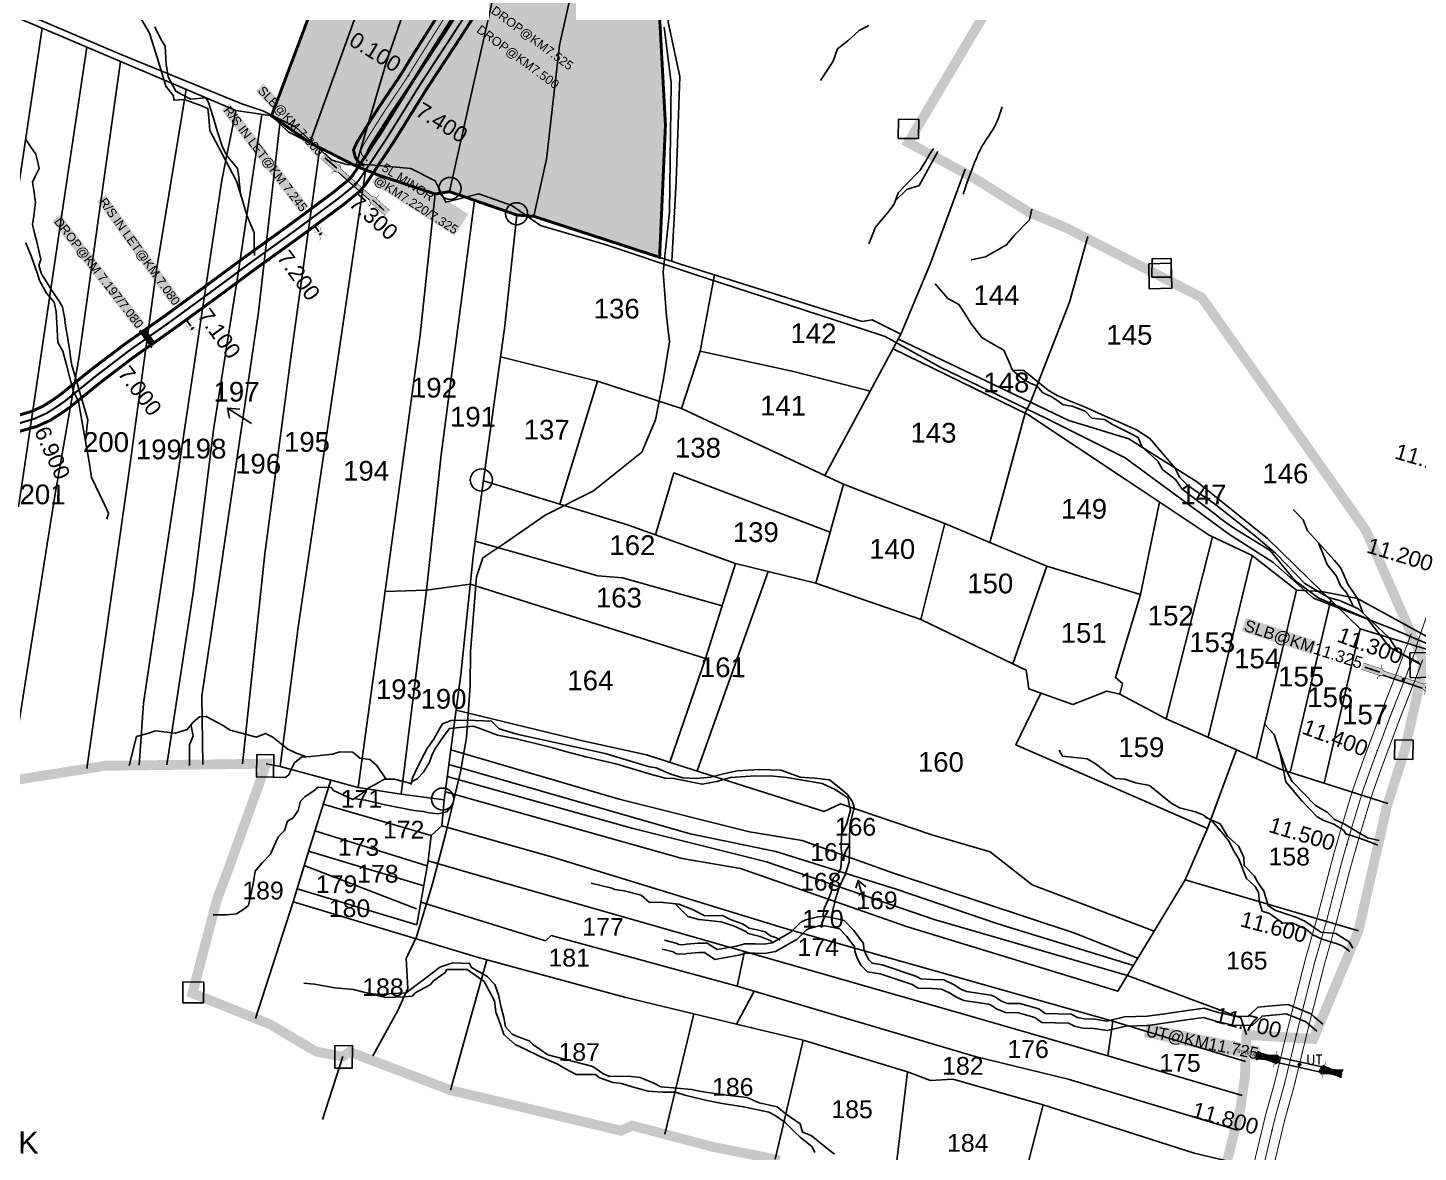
# Model space of a CAD drawing. Header units: inches. Extents: x 177544 to 239871, y 1610424 to 1630335.
# Drawn here: x 188749 to 190157, y 1618835 to 1619974 of the extents above; entities that cross this region are included whole.
import ezdxf
from ezdxf.enums import TextEntityAlignment as Align

# ---------------------------------------------------------------- set-up
doc = ezdxf.new("R2010")
doc.units = ezdxf.units.IN
doc.header["$MEASUREMENT"] = 0
for name, pattern in [('ACAD_ISO02W100', [15, 12, -3]), ('DASHED2', [0.375, 0.25, -0.125]), ('HIDDEN2', [0.1875, 0.125, -0.0625])]:
    doc.linetypes.add(name, pattern=pattern)
for name, color, linetype in [('BOUNDRY STONES', 240, 'Continuous'), ('CANAL1', 7, 'Continuous'), ('CHANAGE', 1, 'Continuous'), ('CS', 134, 'Continuous'), ('CSMark', 72, 'Continuous'), ('DIMENSION', 7, 'Continuous'), ('PLOT', 7, 'Continuous'), ('PLOT NO', 7, 'Continuous'), ('PLOTS NO', 7, 'Continuous'), ('POINT', 2, 'Continuous'), ('ROADS', 1, 'Continuous'), ('STREAM', 4, 'Continuous'), ('STREAMS', 4, 'Continuous'), ('STRUCTURE', 5, 'Continuous'), ('text2', 7, 'Continuous'), ('Unknown_Point_Feature', 7, 'Continuous'), ('VILLAGE BOUNADRY STONES', 1, 'Continuous'), ('VILLAGE BOUNDRY', 5, 'Continuous'), ('wua1', 3, 'Continuous')]:
    doc.layers.add(name, color=color, linetype=linetype)
doc.styles.add('section', font='romant.shx', dxfattribs={"height": 2})
doc.styles.get("Standard").update_dxf_attribs({"font": 'arial.ttf'})
doc.dimstyles.get("Standard").update_dxf_attribs({"dimtxt": 0.18, "dimasz": 0.18, "dimexe": 0.18, "dimexo": 0.0625, "dimgap": 0.09, "dimtad": 0, "dimtih": 1, "dimtoh": 1, "dimdec": 4, "dimzin": 0, "dimdsep": 46, "dimtxsty": 'Standard', "dimcen": 0.09, "dimadec": 0, "dimazin": 0, "dimtfac": 1, "dimtdec": 4, "dimtofl": 0, "dimtmove": 0, "dimatfit": 3, "dimfxl": 1, "dimtolj": 1, "dimtzin": 0, "dimarcsym": 0})

# ---------------------------------------------------------------- blocks, each defined once
blk = doc.blocks.new('DROP')
h = blk.add_hatch()
h.set_pattern_fill('ANSI31', color=1, scale=10, angle=45)
h.set_pattern_definition([(90, (-324.4107, -25.7687), (-1.25, 0), [])])
h.paths.add_polyline_path([(-9.9, -4.3), (-13.8, 4.1), (13.8, 4.1), (10.2, -4.3)])
at = {"layer": 'STRUCTURE', "color": 5, "const_width": 0.49}
blk.add_lwpolyline([(-9.9, -4.3), (-13.8, 4.1), (13.8, 4.1), (10.2, -4.3), (-9.9, -4.3)], dxfattribs=at)
at = {"layer": 'STRUCTURE', "color": 5}
blk.add_circle((0, 0), 1.33, dxfattribs=at)
blk = doc.blocks.new('SLB')
at = {"layer": 'STRUCTURE'}
h = blk.add_hatch(dxfattribs=at)
h.set_pattern_fill('DOTS', color=6, scale=20, angle=320.3722, style=0)
h.set_pattern_definition([(320.372247934, (-159.4327, -72.9564), (1.2786241598, 0.5641323054), [0, -1.25])])
h.paths.add_polyline_path([(769699.5, 1706871.1), (769699.5, 1706861.1), (769729.1, 1706861.1), (769732.1, 1706863.1), (769792.1, 1706863.1), (769795.1, 1706861.1), (769824.7, 1706861.1), (769824.7, 1706871.1), (769795.1, 1706871.1), (769792.1, 1706869.1), (769732.1, 1706869.1), (769729.1, 1706871.1)])
at = {"layer": 'STRUCTURE', "color": 6, "linetype": 'ACAD_ISO02W100', "ltscale": 0.5, "const_width": 0.5}
for points in [[(769699.5, 1706871.1), (769729.1, 1706871.1)], [(769699.5, 1706861.1), (769729.1, 1706861.1)], [(769795.1, 1706871.1), (769824.7, 1706871.1)], [(769795.1, 1706861.1), (769824.7, 1706861.1)]]:
    blk.add_lwpolyline(points, dxfattribs=at)
at = {"layer": 'STRUCTURE', "color": 6, "const_width": 0.628}
for points in [[(769726.1, 1706877.1), (769726.1, 1706873.1), (769732.1, 1706869.1), (769792.1, 1706869.1), (769798.1, 1706873.1), (769798.1, 1706877.1)], [(769726.1, 1706855.1), (769726.1, 1706859.1), (769732.1, 1706863.1), (769792.1, 1706863.1), (769798.1, 1706859.1), (769798.1, 1706855.1)]]:
    blk.add_lwpolyline(points, dxfattribs=at)
at = {"layer": 'STRUCTURE', "color": 6}
blk.add_lwpolyline([(769732.1, 1706863.1), (769792.1, 1706863.1)], dxfattribs=at)
blk.add_lwpolyline([(769732.1, 1706863.1), (769792.1, 1706863.1)], dxfattribs=at)
at = {"layer": 'STRUCTURE', "color": 0}
blk.add_circle((769762.1, 1706866.1), 1.24, dxfattribs=at)
for points in [[(769703.8, 1706866), (769726.7, 1706866)], [(769818.6, 1706865.8), (769795.7, 1706865.8)]]:
    blk.add_leader(points, dimstyle='Standard', override={"dimasz": 10, "dimgap": 0.09, "dimtad": 0}, dxfattribs=at)
blk = doc.blocks.new('OT')
at = {"layer": 'STRUCTURE', "color": 190}
for points, const_width in [([(769751.4, 1706595.8), (769729.4, 1706595.8)], 0.5), ([(769775.2, 1706601.8), (769775.2, 1706597.8), (769769.2, 1706593.8), (769761.8, 1706593.8), (769754.4, 1706593.8), (769748.4, 1706597.8), (769748.4, 1706601.8)], 0.5), ([(769761.8, 1706593.8), (769761.8, 1706581)], 2.5), ([(769751.4, 1706579), (769729.4, 1706579)], 0.5), ([(769748.4, 1706573), (769748.4, 1706577), (769754.4, 1706581), (769761.8, 1706581), (769761.8, 1706581), (769761.8, 1706581), (769769.2, 1706581), (769775.2, 1706577), (769775.2, 1706573)], 0.5)]:
    blk.add_lwpolyline(points, dxfattribs=dict(at, const_width=const_width))
at = {"layer": 'STRUCTURE', "color": 0}
blk.add_circle((769761.8, 1706587.4), 1.87, dxfattribs=at)
blk.add_leader([(769732.6, 1706587.4), (769753.8, 1706587.4)], dimstyle='Standard', override={"dimasz": 10, "dimgap": 0.09, "dimtad": 0}, dxfattribs=at)
blk = doc.blocks.new('UT')
at = {"layer": 'STRUCTURE'}
h = blk.add_hatch(dxfattribs=at)
h.set_pattern_fill('DASH', color=150, scale=8, angle=-39.6278, style=0)
h.set_pattern_definition([(320.372247933, (-4370.464, -6260.8811), (1.40800153113, 0.132407282), [1, -1])])
h.paths.add_polyline_path([(765163, 1700681.9), (765165.6, 1700680.6), (765167.2, 1700680.3), (765169.1, 1700680), (765172.4, 1700679.6), (765176.4, 1700679.3), (765179.5, 1700679.5), (765183.1, 1700679.9), (765187.7, 1700680.9), (765188.9, 1700681.2), (765193.1, 1700682.2), (765196.1, 1700680.2), (765196.1, 1700672.2), (765193.1, 1700670.2), (765190.5, 1700670.8), (765188.1, 1700671.3), (765185.5, 1700671.8), (765183.6, 1700672.1), (765181, 1700672.5), (765180.3, 1700672.5), (765178.5, 1700672.6), (765176.7, 1700672.6), (765174.6, 1700672.5), (765172.5, 1700672.3), (765170.4, 1700672), (765168.5, 1700671.7), (765166.1, 1700671.2), (765165, 1700670.8), (765163, 1700669.7)])
h.paths.add_polyline_path([(765259.1, 1700682.2), (765256.1, 1700680.2), (765256.1, 1700672.2), (765259.1, 1700670.2), (765261.9, 1700671), (765264.4, 1700671.6), (765266.4, 1700672), (765269.1, 1700672.5), (765272.7, 1700673), (765276.1, 1700673.1), (765278.6, 1700672.9), (765281.2, 1700672.7), (765283.9, 1700672.3), (765286.4, 1700671.9), (765288, 1700671.3), (765289.2, 1700670.6), (765289.1, 1700682.7), (765287.6, 1700681.8), (765285.7, 1700681.2), (765283, 1700680.7), (765281.2, 1700680.4), (765276.7, 1700679.9), (765272.7, 1700679.9), (765268.7, 1700680.3), (765264.8, 1700681), (765261.2, 1700681.7)])
at = {"layer": 'STRUCTURE', "color": 150, "const_width": 0.628}
for points in [[(765190.1, 1700688.2), (765190.1, 1700684.2), (765196.1, 1700680.2), (765256.1, 1700680.2), (765262.1, 1700684.2), (765262.1, 1700688.2)], [(765190.1, 1700664.2), (765190.1, 1700668.2), (765196.1, 1700672.2), (765256.1, 1700672.2), (765262.1, 1700668.2), (765262.1, 1700664.2)]]:
    blk.add_lwpolyline(points, dxfattribs=at)
at = {"layer": 'STRUCTURE', "color": 150}
for points in [[(765196.1, 1700680.2), (765256.1, 1700680.2)], [(765196.1, 1700672.2), (765256.1, 1700672.2)], [(765196.1, 1700672.2), (765256.1, 1700672.2)]]:
    blk.add_lwpolyline(points, dxfattribs=at)
at = {"layer": 'STRUCTURE', "color": 0}
blk.add_circle((765226.1, 1700676.2), 1.89, dxfattribs=at)
at = {"layer": 'STRUCTURE', "color": 150}
for points in [[(765163, 1700681.9), (765164.4, 1700681.1), (765167.9, 1700680.2), (765171.2, 1700679.8), (765176.1, 1700679.4), (765184.7, 1700680.3), (765193.1, 1700682.2)], [(765163, 1700669.7), (765164.3, 1700670.6), (765167.8, 1700671.6), (765171.2, 1700672.1), (765176, 1700672.6), (765184.7, 1700672), (765193.1, 1700670.2)], [(765289.1, 1700682.7), (765287.8, 1700681.9), (765284.3, 1700680.9), (765280.9, 1700680.4), (765276.1, 1700679.8), (765267.4, 1700680.5), (765259.1, 1700682.2)], [(765289.2, 1700670.6), (765287.8, 1700671.4), (765284.2, 1700672.3), (765280.9, 1700672.7), (765276.1, 1700673.1), (765267.4, 1700672.2), (765259.1, 1700670.2)]]:
    blk.add_spline(points, degree=3, dxfattribs=at)
at = {"layer": 'STRUCTURE', "color": 0}
blk.add_text('STREAM', height=5, dxfattribs=at).set_placement((765148.2, 1700675.8), align=Align.MIDDLE_CENTER)
for points in [[(765190.9, 1700676), (765164.2, 1700675.8)], [(765289.3, 1700676.7), (765265.4, 1700676.4)]]:
    blk.add_leader(points, dimstyle='Standard', override={"dimasz": 10, "dimgap": 0.09, "dimtad": 0}, dxfattribs=at)

msp = doc.modelspace()

# ---------------------------------------------------------------- hatches: boundary and pattern name
at = {"layer": 'PLOTS NO', "true_color": 0x7aafdf}
h = msp.add_hatch(dxfattribs=at)
h.set_pattern_fill('ANSI31', color=143)
h.set_pattern_definition([(45, (0, 0), (-0.088388347648, 0.088388347648), [])])
h.paths.add_polyline_path([(189731.9, 1620021.3), (189410.8, 1620095.8), (189396.6, 1620093), (189388.8, 1619983.5), (189394.6, 1619875.6), (189388.7, 1619741.8), (189261.2, 1619783.3), (189244.2, 1619784.6), (189201.1, 1619799.5), (189175.8, 1619808.3), (189161.2, 1619805.9), (189103.2, 1619825.3), (189081, 1619834.3), (189034.3, 1619857.9), (188995.5, 1619885.1), (189032.7, 1619984), (189058, 1620051.1), (189090.7, 1620137.7), (188756, 1620247.6), (188720.7, 1620166.6), (188694.1, 1620101.6), (188622.9, 1620119.8), (188612, 1620108.6), (188580, 1620051.4), (188524.6, 1620101.6), (188544.5, 1620161), (188555, 1620190.6), (188576, 1620226.8), (188597.7, 1620273.1), (188651.9, 1620397), (188731.6, 1620562.4), (188740.4, 1620565.2), (188794, 1620582.3), (188893.8, 1620625.5), (188933.5, 1620642.6), (188968, 1620650.5), (189027.1, 1620656), (189048.2, 1620686), (189059.5, 1620723.4), (189066.2, 1620745.3), (189083.1, 1620787.4), (189109.2, 1620784.4), (189135, 1620777.4), (189156.9, 1620858.6), (189168.5, 1620901.5), (189200.3, 1620901.7), (189206.1, 1620932.1), (189226, 1620991.3), (189233.1, 1621020.2), (189247.2, 1621055.3), (189271.6, 1621115.8), (189284.5, 1621153.6), (189297.4, 1621191.4), (189301.1, 1621230), (189324.6, 1621381.9), (189333.1, 1621467), (189357.8, 1621534.7), (189425.6, 1621612.9), (189391.5, 1621645.2), (189434.3, 1621790.9), (189442.1, 1621788.6), (189460.9, 1621852.7), (189419.9, 1621866.2), (189419.7, 1621895.8), (189426.5, 1621922.9), (189430.2, 1621950.8), (189431.5, 1621961.4), (189433.7, 1621978.3), (189434.6, 1622015.9), (189444.5, 1622011.8), (189512.4, 1621977.8), (189560.2, 1621947), (189593.3, 1621930.5), (189621.5, 1621916.6), (189639.2, 1621907.8), (189646.8, 1621904.7), (189675.8, 1621892.9), (189694.9, 1621880.6), (189725, 1621861.2), (189803.5, 1621811.3), (189813.6, 1621805.9), (189860.5, 1621780.4), (189888.8, 1621758.7), (189922.7, 1621740.5), (189925.5, 1621746.3), (190016, 1621689.1), (190066.5, 1621659.4), (190112.5, 1621625.9), (190155.8, 1621599.5), (190201.8, 1621551.8), (190254.4, 1621504.2), (190310.6, 1621479.7), (190329, 1621471.7), (190340.5, 1621466.6), (190371, 1621453.7), (190478.9, 1621411.6), (190525, 1621390.7), (190544, 1621382.7), (190562.7, 1621375), (190582.8, 1621366.7), (190609.9, 1621350.8), (190615.2, 1621347.7), (190643.7, 1621337.8), (190664.6, 1621324.7), (190563.2, 1621161.6), (190520.1, 1621084.6), (190324.7, 1621000.4), (190062.8, 1620864.5), (190072.8, 1620838.3), (190057.2, 1620782), (190049.3, 1620758), (189949.6, 1620638.3), (189918.9, 1620600), (189906.4, 1620578.7), (189896.9, 1620533.6), (189900.7, 1620443.8), (189909.5, 1620364.2), (189928.9, 1620322.8), (189938.5, 1620309), (189907.7, 1620261.5), (189800.2, 1620116.3), (189736.7, 1620020)])
h.paths.add_polyline_path([(189353.4, 1621021.1), (189510.8, 1621021.1), (189510.8, 1621083.1), (189353.4, 1621083.1)], flags=24)

# ---------------------------------------------------------------- linework, layer by layer
at = {"layer": 'BOUNDRY STONES'}
for points in [[(189630.6, 1619881.7), (189651.2, 1619881.5), (189650.9, 1619862), (189630.4, 1619862.3)], [(189887.6, 1619740.5), (189907.1, 1619740.3), (189906.8, 1619721.5), (189887.4, 1619721.8)], [(190133.5, 1619252.8), (190152.1, 1619252.6), (190151.8, 1619233.2), (190133.3, 1619233.5)], [(188980.5, 1619238), (188997.9, 1619237.8), (188997.6, 1619215.2), (188980.2, 1619215.4)], [(188905.8, 1619007.9), (188926.8, 1619007.6), (188926.5, 1618986.4), (188905.5, 1618986.6)], [(189059.7, 1618943.2), (189077.6, 1618943), (189077.3, 1618920.3), (189059.5, 1618920.5)]]:
    msp.add_lwpolyline(points, close=True, dxfattribs=at)
msp.add_lwpolyline([(189067.8, 1618932), (189047.2, 1618868.5)], dxfattribs=at)
for centre in [(189176.3, 1619811.6), (189243.8, 1619785.9), (189208.1, 1619516.2), (189168.9, 1619192.9)]:
    msp.add_circle(centre, 11.2, dxfattribs=at)
at = {"layer": 'CANAL1', "color": 1, "linetype": 'HIDDEN2', "ltscale": 4, "const_width": 1}
for points in [[(190155.4, 1619348.3), (190183.6, 1619429.9), (190212.7, 1619526.2), (190240.7, 1619620.9), (190266.4, 1619718.3), (190290.4, 1619816.6), (190311.5, 1619910.8), (190325.3, 1620009.4), (190323.8, 1620059.1), (190281.5, 1620098.7), (190196, 1620150.1), (190109.2, 1620200.6), (190027.3, 1620256.6), (189948.2, 1620324.2)], [(189091.1, 1619841.9), (189090.7, 1619841.9), (189090.4, 1619842.1), (189088, 1619844.2), (189086.8, 1619846.3), (189085.9, 1619849.7), (189088.6, 1619855.6), (189093.9, 1619864.4), (189110.6, 1619890.7), (189132.1, 1619922.7), (189141.3, 1619937.7), (189156.4, 1619961.7), (189173.8, 1619989.3)], [(190156, 1619347.4), (190145.1, 1619318), (190129.1, 1619277.2), (190111.1, 1619229.2), (190101.5, 1619202.4), (190098.6, 1619192.9), (190092.5, 1619172.8), (190089.7, 1619163.5), (190081.5, 1619135.3), (190078.3, 1619123.5), (190069.5, 1619089.4), (190064.8, 1619071.1), (190052.2, 1619026.9), (190035.5, 1618961), (190021.3, 1618902.5), (190012.5, 1618871.2), (189995.8, 1618801.3), (189988.2, 1618776.7), (189980.7, 1618751.6), (189973.5, 1618727.9), (189969.8, 1618711)]]:
    msp.add_lwpolyline(points, dxfattribs=at)
at = {"layer": 'CANAL1', "color": 200}
for points, const_width in [([(188734.3, 1619580.4), (188752, 1619585.5), (188763.7, 1619590.8), (188772.3, 1619596.2), (188781, 1619602.2), (188812.9, 1619628.1), (188846.5, 1619653.6), (188884, 1619680), (188927.9, 1619712), (188968.4, 1619742), (189013.2, 1619774.3), (189057.7, 1619807.3), (189073.3, 1619819.9), (189077.6, 1619824.8), (189084.1, 1619834.4), (189105.8, 1619867.1), (189140.1, 1619922.4), (189172.3, 1619971.3), (189203.7, 1620020.3)], 3), ([(188738.6, 1619565), (188757.5, 1619570.4), (188771.3, 1619576.6), (188781.1, 1619582.9), (188790.6, 1619589.4), (188822.8, 1619615.5), (188855.9, 1619640.7), (188893.3, 1619667), (188937.4, 1619699.1), (188977.8, 1619729), (189022.7, 1619761.4), (189067.6, 1619794.6), (189084.5, 1619808.3), (189090.3, 1619815), (189097.4, 1619825.5), (189119.2, 1619858.5), (189153.6, 1619913.8), (189185.7, 1619962.6), (189217.2, 1620011.6)], 3), ([(189089.8, 1619835), (189088.3, 1619835.3), (189086.3, 1619836.4), (189082.5, 1619839.7), (189080.3, 1619843.6), (189078.5, 1619850.4), (189082.4, 1619858.9), (189088, 1619868.1), (189104.8, 1619894.6), (189126.3, 1619926.5), (189135.4, 1619941.4), (189150.5, 1619965.4), (189168, 1619993.1)], 3), ([(189094, 1619848.2), (189093.5, 1619848.7), (189093.4, 1619848.9), (189093.3, 1619849.1), (189094.8, 1619852.3), (189099.9, 1619860.8), (189116.5, 1619886.9), (189138, 1619918.9), (189147.3, 1619934), (189162.3, 1619958), (189179.7, 1619985.5)], 3), ([(190150.2, 1619360.5), (190135.7, 1619321.5), (190119.7, 1619280.8), (190101.7, 1619232.7), (190092.1, 1619205.6), (190089, 1619195.9), (190082.9, 1619175.7), (190080.1, 1619166.4), (190071.9, 1619138), (190068.7, 1619126.1), (190059.9, 1619091.9), (190055.1, 1619073.7), (190042.6, 1619029.5), (190025.8, 1618963.4), (190011.6, 1618905), (190002.8, 1618873.7), (189986.1, 1618803.9), (189978.6, 1618779.6), (189971.2, 1618754.4), (189963.9, 1618730.5), (189959.5, 1618710.9)], 1), ([(190161.8, 1619334.2), (190154.4, 1619314.4), (190138.4, 1619273.7), (190120.5, 1619225.8), (190111, 1619199.2), (190108.1, 1619190), (190102.1, 1619169.9), (190099.3, 1619160.7), (190091.2, 1619132.6), (190088, 1619121), (190079.2, 1619086.9), (190074.4, 1619068.5), (190061.9, 1619024.3), (190045.3, 1618958.6), (190031, 1618900), (190022.2, 1618868.7), (190005.4, 1618798.6), (189997.8, 1618773.8), (189990.3, 1618748.7), (189983.2, 1618725.4), (189980, 1618711.2)], 1)]:
    msp.add_lwpolyline(points, dxfattribs=dict(at, const_width=const_width))
at = {"layer": 'CANAL1', "color": 3, "linetype": 'HIDDEN2', "ltscale": 4, "true_color": 0x00ff00, "const_width": 2}
msp.add_lwpolyline([(188736.5, 1619572.7), (188754.7, 1619578), (188767.5, 1619583.7), (188776.7, 1619589.5), (188785.8, 1619595.8), (188817.9, 1619621.8), (188851.2, 1619647.2), (188888.7, 1619673.5), (188932.7, 1619705.6), (188973.1, 1619735.5), (189017.9, 1619767.8), (189062.6, 1619800.9), (189078.9, 1619814.1), (189084, 1619819.9), (189090.8, 1619830), (189112.5, 1619862.8), (189146.9, 1619918.1), (189179, 1619967), (189210.5, 1620016)], dxfattribs=at)
at = {"layer": 'CS', "color": 3}
msp.add_point((189134, 1619925.8), dxfattribs=at)
at = {"layer": 'PLOT'}
for points in [[(188995.5, 1619885.1), (189032.7, 1619984), (189094.1, 1620147), (189147.7, 1620289.1), (188888.2, 1620370.4)], [(189034.3, 1619857.9), (189108.2, 1620062.7), (189183.8, 1620284), (189147.7, 1620289.1)], [(189219, 1620272), (189183.8, 1620150.5), (189152.7, 1620059.5), (189111.5, 1619938.7), (189081, 1619834.3)], [(189175.8, 1619808.3), (189200.6, 1619918.6), (189231.7, 1620056.4), (189266.8, 1620186), (189279.4, 1620256.6)], [(189346.1, 1620238.4), (189325.2, 1620179.9), (189318.6, 1620130.2), (189307.9, 1620048.4), (189287.3, 1619956.8), (189274, 1619841.2), (189261.2, 1619783.3)], [(189388.7, 1619741.8), (189394.6, 1619875.6), (189388.8, 1619983.5), (189394.5, 1620062.7), (189396.6, 1620093), (189405, 1620115.2), (189412.3, 1620220.2)], [(189423.8, 1620219.4), (189419.8, 1620162.5), (189415.7, 1620103.7), (189406, 1620088), (189400.4, 1620016.9), (189397.5, 1619980.1), (189409.3, 1619925), (189405.6, 1619818.9), (189401.1, 1619737.8)], [(188580, 1620051.4), (188646, 1620023.4), (188774.2, 1619969.1), (188959.4, 1619890.5), (188987.1, 1619886.3), (188995.5, 1619885.1), (189012.2, 1619869), (189090.7, 1619829.4), (189161.2, 1619806), (189175.8, 1619808.3), (189244.2, 1619784.6), (189261.2, 1619783.3), (189409.7, 1619735), (189593.8, 1619676.8), (189604.2, 1619678.4), (189633.2, 1619663.8), (189662.9, 1619734.8), (189698.3, 1619831.2)], [(188763.2, 1619973.8), (188738.3, 1619806.1), (188722.1, 1619699.9), (188701, 1619561.2), (188684.6, 1619414.4), (188668.3, 1619268.5), (188659.7, 1619205.2)], [(188697.3, 1619208.4), (188725.6, 1619399), (188743.1, 1619516.1), (188762.4, 1619645.6), (188784.5, 1619794.2), (188808.4, 1619954.6)], [(188842.4, 1619940.2), (188819.9, 1619779.1), (188800.4, 1619639.3), (188776, 1619500), (188752.1, 1619348.9), (188730.4, 1619211.4)], [(188808.5, 1619223.8), (188850.2, 1619517.9), (188879, 1619729.1), (188908.9, 1619911.9)], [(188959.4, 1619890.5), (188945.1, 1619819.9), (188922.5, 1619669.1), (188898.4, 1619508.2), (188884, 1619411.9), (188865.7, 1619290.2), (188861.4, 1619227.2)], [(188889.3, 1619227.5), (188916.6, 1619404.1), (188936.7, 1619567), (188961.7, 1619725.4), (188985.8, 1619886.5)], [(189003.8, 1619877.1), (188982.4, 1619686.1), (188961.7, 1619546.2), (188941, 1619406.1), (188924.9, 1619297.4), (188925.8, 1619228)], [(188966.2, 1619228.5), (188988.7, 1619441.3), (189015.5, 1619642.5), (189044.5, 1619852.8)], [(189090.7, 1619829.4), (189066.6, 1619666), (189044.4, 1619515.8), (189022.5, 1619367.1), (189004.2, 1619226.1), (188990.2, 1619228.8)], [(189004.3, 1619226.1), (189083.3, 1619204.7), (189103.5, 1619352), (189123.4, 1619497.3), (189146.2, 1619663.1), (189161.2, 1619806)], [(189201.1, 1619799.5), (189167.4, 1619541.8), (189152.5, 1619404.5), (189126.7, 1619198), (189083.3, 1619204.7)], [(189126.7, 1619198), (189170.5, 1619192.2), (189187.2, 1619319.1), (189199.7, 1619438.7), (189213.8, 1619540.9), (189231.4, 1619669.7), (189244.2, 1619784.6)], [(189822.4, 1619763), (189804, 1619696.4), (189764.5, 1619595), (189759.2, 1619583.9), (189734.7, 1619494.4), (189723.3, 1619453), (189677.7, 1619472.1), (189575.1, 1619512)], [(189410.7, 1619588.5), (189429.8, 1619646.6), (189444.3, 1619724)], [(189556, 1619520.9), (189633.2, 1619663.8)], [(189429.8, 1619646.6), (189524.3, 1619626), (189602.1, 1619606.2)], [(190059.6, 1619403.4), (190034.1, 1619404.7), (189989.1, 1619439.7), (189945.5, 1619460.3), (189862.4, 1619515.6), (189761.6, 1619582.7), (189625.2, 1619649)], [(189630.6, 1619659), (189764.5, 1619595), (189803.2, 1619576.5), (189864, 1619558), (189933.5, 1619513.9), (190004.7, 1619456.8), (190059.6, 1619403.4), (190098.5, 1619365.3), (190166.5, 1619344.5)], [(189227.5, 1619641), (189325.8, 1619616.4), (189287.7, 1619491.6)], [(189325.8, 1619616.4), (189410.7, 1619588.5), (189556, 1619520.9), (189575.1, 1619512), (189561.5, 1619463.3), (189547.1, 1619411.8), (189465.5, 1619431.7)], [(189384.5, 1619460.6), (189403.1, 1619523.3), (189561.5, 1619463.3)], [(189110.5, 1619403.4), (189152.5, 1619404.5), (189196.8, 1619410.5), (189362.5, 1619358.2), (189435.1, 1619335.3), (189465.5, 1619431.7), (189356.1, 1619470.8), (189210.2, 1619515.2)], [(189723.3, 1619453), (189781, 1619428.9), (189875.9, 1619400.1), (189895.1, 1619493.9)], [(189653.3, 1619374.7), (189677.7, 1619472.1)], [(189201.9, 1619454.3), (189326, 1619419), (189351, 1619417.2), (189451.9, 1619388.7)], [(189949, 1619458.7), (189902, 1619274.4)], [(189944.6, 1619255.6), (189989.1, 1619439.7)], [(189426.6, 1619221.5), (189498.8, 1619423.6)], [(189875.9, 1619400.1), (189850.4, 1619316.1), (189857.6, 1619310.2), (189854.8, 1619299.2), (189841.9, 1619302.4), (189807.5, 1619288.7), (189762.7, 1619304.5), (189760, 1619323.7), (189746.7, 1619330.1), (189781, 1619428.9)], [(189746.7, 1619330.1), (189653.3, 1619374.7), (189547.1, 1619411.8)], [(190034.1, 1619404.7), (189993.3, 1619234)], [(190027.5, 1619220), (190068.6, 1619394.7)], [(190169, 1619355.8), (190095.8, 1619396.2), (190059.6, 1619403.4)], [(190061.8, 1619209), (190098.5, 1619365.3)], [(189399.1, 1619230.2), (189435.1, 1619335.3)], [(189774.8, 1619300.2), (189749.6, 1619248), (189943.9, 1619163.3), (189973.2, 1619242.9)], [(189854.8, 1619299.2), (189902, 1619274.4), (190018.3, 1619222.9), (190126.4, 1619188.4)], [(189889.9, 1619059.2), (189766.3, 1619106.1), (189723.5, 1619139.5), (189664.5, 1619156.7), (189571.9, 1619188.1), (189555.3, 1619180.5), (189422.8, 1619222.7), (189375.4, 1619237.8), (189309.1, 1619252.2), (189182.5, 1619283.1)], [(189177.2, 1619242.9), (189347.8, 1619192.9), (189479.8, 1619159.8), (189533.2, 1619150.9), (189625.5, 1619117.8), (189808.5, 1619057.6), (189873.2, 1619031.7)], [(189175.2, 1619228), (189419.5, 1619157.9), (189506.3, 1619139.7), (189628.5, 1619101.6), (189731.5, 1619066.6), (189868.7, 1619024.3)], [(189466.6, 1618964.9), (189354.5, 1618991.8), (189206.2, 1619032), (189017.6, 1619088.8), (189034.3, 1619144.2), (189055.5, 1619212.2)], [(189983.2, 1618954.1), (189977.7, 1618971.5), (189862.6, 1619014.2), (189667, 1619071.1), (189497, 1619129.5), (189360.6, 1619163.5), (189173.6, 1619215.9)], [(189943.9, 1619163.3), (189921.1, 1619111), (189889.9, 1619059.2), (189853, 1618998.5), (189638.9, 1619063.8), (189470.7, 1619122.5), (189411.5, 1619132.6), (189171.6, 1619200.2)], [(189157.2, 1619156.1), (189047.9, 1619187.9)], [(189842.8, 1618933), (189703.5, 1618972.9), (189474.7, 1619038.4), (189227.5, 1619109.2), (189154.2, 1619130.3), (189157.2, 1619156.1), (189168, 1619165.9), (189170.5, 1619192.2)], [(189153.3, 1619125.3), (189039.4, 1619160.8)], [(189168, 1619165.9), (189279.3, 1619134.5), (189518.4, 1619061.1), (189847.9, 1618967.8)], [(189149.7, 1619105.1), (189033.1, 1619140.3)], [(189028.7, 1619125.8), (189142.3, 1619081.8)], [(189154.2, 1619130.3), (189146.7, 1619088.4), (189273.1, 1619049.4), (189278.8, 1619054.7), (189467.4, 1619003.3), (189474.7, 1619038.4)], [(189146.7, 1619088.4), (189142.6, 1619065.6), (189021.6, 1619102.1)], [(190096.7, 1619059.4), (189921.1, 1619111)], [(188979.3, 1618970.6), (189017.6, 1619088.8)], [(189213.5, 1619030), (189176.7, 1618898.1)], [(189467.4, 1619003.3), (189642.3, 1618951.6), (189708.5, 1618932), (189802.6, 1618909.2), (189974.2, 1618857.6)], [(189963.5, 1618826.5), (189930.3, 1618834.2), (189777.4, 1618883.1), (189685.7, 1618909.1), (189663.1, 1618908), (189639.8, 1618916.8), (189534.2, 1618948.7), (189466.6, 1618964.9), (189484.6, 1618998.2)], [(189394.1, 1618853.4), (189423.3, 1618975.3)], [(189982.2, 1618927), (189847.9, 1618967.8), (189842.8, 1618933), (189979, 1618892.7)], [(189534.2, 1618948.7), (189505.8, 1618828.1)], [(189639.8, 1618916.8), (189624.9, 1618793.1)], [(189777.4, 1618883.1), (189750.7, 1618780)]]:
    msp.add_lwpolyline(points, dxfattribs=at)
at = {"layer": 'PLOT NO'}
for points in [[(188953, 1619578.7), (188950.9, 1619589.1), (188963.5, 1619588)], [(188950.9, 1619589.1), (188975.1, 1619573.3)], [(189587.6, 1619102.8), (189589.8, 1619110.5), (189597.6, 1619103.9)], [(189589.8, 1619110.5), (189595.6, 1619088.9)]]:
    msp.add_lwpolyline(points, dxfattribs=at)
at = {"layer": 'POINT'}
for p in [(189091, 1619843, 79), (190142, 1619314, 24), (190037, 1618924, 25)]:
    msp.add_point(p, dxfattribs=at)
at = {"layer": 'ROADS'}
for points in [[(188676.7, 1620018.2), (188843.8, 1619946.8), (188965.5, 1619897.3), (188986.7, 1619890.2), (189020.1, 1619873.6), (189056.1, 1619840.4), (189071.9, 1619835.9), (189096.1, 1619835.6), (189136.5, 1619831.9), (189161.3, 1619819.4), (189172, 1619797.5), (189205.6, 1619806), (189238.9, 1619794.1), (189267.9, 1619774.1), (189333.6, 1619754.9), (189423.4, 1619724.8), (189592.6, 1619669.5), (189617.1, 1619661.6), (189673.7, 1619630), (189780.1, 1619578.9), (189860.2, 1619538.7), (189965, 1619461.8), (190010, 1619433.1), (190051, 1619396.4), (190129.6, 1619366.2), (190168.3, 1619349.4)], [(189393.4, 1619975), (189400.4, 1619918.7), (189398.8, 1619787.7), (189392.4, 1619726.9), (189395.5, 1619682.1), (189398.7, 1619656.3), (189392.6, 1619618.7), (189384.4, 1619577.1), (189370.6, 1619544.4), (189321.7, 1619505.2), (189272.9, 1619480.6), (189231.9, 1619452.1), (189209.5, 1619437.5), (189203.1, 1619418), (189197, 1619342), (189196.6, 1619307.7), (189192.9, 1619255.3), (189186.8, 1619220.6), (189171.6, 1619157.1), (189158.6, 1619107.1), (189142.5, 1619053.3), (189131.9, 1619031.3), (189133.6, 1619001.2), (189123.5, 1618978.7), (189098.3, 1618932.7)]]:
    msp.add_lwpolyline(points, dxfattribs=at)
at = {"layer": 'STREAM'}
msp.add_spline([(189735.9, 1619894.3), (189726, 1619870.5), (189715.3, 1619854.1), (189709.6, 1619842.2), (189696.3, 1619805.9)], degree=3, dxfattribs=at)
at = {"layer": 'STREAMS'}
for points in [[(188978.1, 1619743.6), (188977.9, 1619756.5), (188977.8, 1619766.6), (188970.5, 1619784.6), (188965.3, 1619801.8), (188960, 1619818.9), (188956, 1619826.6), (188942.6, 1619852.3), (188933.1, 1619870.3), (188931.9, 1619883.5), (188931.1, 1619892.7), (188923.8, 1619895.5), (188918.1, 1619897.6), (188907.2, 1619901.7), (188896.5, 1619901.1), (188896.2, 1619905.2), (188888.4, 1619915), (188884.3, 1619928.6), (188879.5, 1619944.1), (188872, 1619968.7), (188855.7, 1619996.7)], [(188877.3, 1619975.4), (188883.3, 1619962.8), (188887.6, 1619955.8), (188888.7, 1619937.3), (188890.8, 1619924.5), (188898.5, 1619910), (188904.5, 1619906.7), (188913.6, 1619901.9), (188928.9, 1619903.4), (188931.8, 1619898.6), (188934.6, 1619889.3), (188937.4, 1619880.4), (188940.9, 1619868.9), (188945.7, 1619853.2), (188950.1, 1619844.8), (188961.1, 1619831.8), (188962.1, 1619825.9), (188964.2, 1619805.4)], [(189551.7, 1619920.8), (189559.4, 1619932.8), (189564.4, 1619940.5), (189569, 1619952.9), (189579.4, 1619961), (189590.8, 1619971.4), (189600.5, 1619976.7)], [(188746.5, 1619861.1), (188752.7, 1619851.9), (188756.6, 1619846.2), (188758.3, 1619839.1), (188760, 1619831.6), (188756.2, 1619823.5), (188753.5, 1619818), (188754.4, 1619811.9), (188756.5, 1619797.3), (188754.6, 1619783.9), (188753.4, 1619775), (188755.5, 1619766.1), (188757.6, 1619757.4), (188761.8, 1619739.4), (188759.7, 1619733.4), (188762.3, 1619724.9), (188771.9, 1619710), (188776, 1619703.7), (188780.6, 1619696.7), (188783.9, 1619691.5), (188785.6, 1619680.9), (188787.2, 1619670.4), (188788.3, 1619663.5), (188790.7, 1619648.5), (188792.3, 1619638.6), (188793.2, 1619632.6), (188809.4, 1619577.3), (188808.5, 1619568.5), (188807.1, 1619555.4), (188810.6, 1619534.7), (188813.2, 1619518.7), (188825.9, 1619492.1), (188830.4, 1619482.7), (188828.7, 1619476.6)], [(189600.5, 1619755.5), (189603.2, 1619762.3), (189607.3, 1619772.4), (189619.9, 1619787.1), (189626.4, 1619795.6), (189630.3, 1619807.1), (189638.4, 1619815.4), (189652.3, 1619829.7), (189658, 1619838.9), (189662.1, 1619845.8), (189666.2, 1619852.1)], [(189670.7, 1619849.1), (189658.7, 1619827.4), (189651.5, 1619814.5), (189639, 1619810.4), (189627.5, 1619798.9)], [(189704.3, 1619739.1), (189718.9, 1619742.3), (189740.2, 1619754.3), (189748.4, 1619764.3), (189763.3, 1619779.8), (189765.9, 1619790.5)], [(188807.1, 1619555.4), (188801.6, 1619585.9), (188799.8, 1619595.8), (188794.6, 1619606.4), (188791.2, 1619619.7), (188787.8, 1619633), (188784.2, 1619646.7), (188778.9, 1619655.4), (188778.1, 1619674.9), (188777.4, 1619686.5), (188775.3, 1619696.2), (188767.4, 1619705.4), (188760.6, 1619718.4), (188758, 1619726.2), (188752.4, 1619742.3), (188746.7, 1619756.6)], [(189667.7, 1619715), (189680.8, 1619700), (189691.9, 1619694.1), (189696.5, 1619686.9), (189704.6, 1619674.2), (189715.3, 1619660.4), (189724.3, 1619655.2), (189737.5, 1619647.6), (189742.5, 1619636.2), (189746.2, 1619627.6), (189756.3, 1619618.8), (189764.9, 1619613.8), (189771, 1619611.5), (189777.1, 1619604.6), (189785.4, 1619600.9), (189792, 1619596.3), (189797.7, 1619592.2), (189806.7, 1619590.9), (189819.8, 1619585.8), (189826.5, 1619578.9), (189839.5, 1619577.4), (189847.6, 1619572.5), (189863.6, 1619564.4), (189873.4, 1619559.4), (189877.6, 1619549.4), (189893.3, 1619535.2), (189898.1, 1619526.7), (189911.4, 1619516.8), (189918.1, 1619507), (189939.1, 1619491), (189951.5, 1619481.5), (189957.3, 1619477), (189965.6, 1619470.7), (189972.3, 1619466.5), (189988.6, 1619456.3), (190007.2, 1619444.7), (190031.9, 1619414.7), (190056.7, 1619396.6), (190089.2, 1619382.8), (190105.9, 1619375.7), (190128.1, 1619346.7), (190149.3, 1619335.5), (190158.3, 1619330.9)], [(190160.4, 1619328.9), (190137.4, 1619341.8), (190127.9, 1619356.3), (190096.6, 1619385.8), (190077.4, 1619394.1), (190066.2, 1619397), (190042.5, 1619411.2), (190024.2, 1619430.1), (190012.7, 1619442), (189991.2, 1619460.4), (189950.6, 1619492.5), (189923.8, 1619510.5), (189915.5, 1619519.2), (189911.1, 1619528.2), (189885.2, 1619558.1), (189871.8, 1619566.9), (189853.5, 1619575), (189840, 1619581), (189826, 1619587.2), (189817.4, 1619591), (189804.1, 1619596.5), (189791.5, 1619601.8), (189782.4, 1619607.3), (189757.8, 1619627), (189746.2, 1619627.6)], [(190101, 1619381.7), (190095.8, 1619396.2), (190085.9, 1619410.6), (190081.5, 1619420.9), (190078.6, 1619427.7), (190072.1, 1619434.9), (190056.1, 1619452.5), (190045, 1619464.8), (190040.8, 1619475.7), (190030.4, 1619486.4)], [(190056.1, 1619452.5), (190062.5, 1619436.5), (190064.9, 1619430.5), (190074.3, 1619418.9), (190078.5, 1619408.9), (190084.8, 1619401.6), (190091.6, 1619388)], [(188851.3, 1619226.8), (188858.8, 1619256.2), (188869.7, 1619259.3), (188878.1, 1619262), (188898, 1619259.7), (188910.1, 1619263.6), (188916.1, 1619270.7), (188922.6, 1619276.2), (188929.4, 1619276.5), (188945.7, 1619267.9), (188953.6, 1619262.6), (188980.3, 1619255.5), (188989.5, 1619259.4), (188996.7, 1619255.7), (189012.1, 1619243.6), (189019.7, 1619239.9), (189030, 1619236.2)], [(188912.4, 1619226.8), (188912.3, 1619248), (188916, 1619257.1), (188913.7, 1619268.7)], [(189111.6, 1619213.2), (189120, 1619213.1), (189137, 1619208.6), (189138.8, 1619215.2), (189144.9, 1619228.1), (189150.1, 1619238.5), (189153.5, 1619244.8), (189159.8, 1619253.6), (189165.7, 1619264), (189168.7, 1619269.1), (189177.6, 1619272.7), (189193.4, 1619273), (189210.4, 1619272.3), (189218.4, 1619272), (189226.1, 1619264), (189245.4, 1619258.4), (189281.2, 1619250.6), (189333.4, 1619239.2), (189354.7, 1619232.6), (189378.4, 1619225.5), (189385.1, 1619224.7), (189400.1, 1619218.1), (189412.1, 1619214.6), (189426.2, 1619213.9), (189440.1, 1619215.3), (189454.7, 1619218.7), (189467.1, 1619221.4), (189490, 1619222.9), (189511.6, 1619222.4), (189520, 1619219.2), (189531, 1619215.2), (189546.1, 1619214), (189560.9, 1619212.3), (189570.6, 1619204.7), (189578.9, 1619197.5), (189584.2, 1619190), (189585.7, 1619184.3), (189581.9, 1619168), (189581.1, 1619155.9), (189581, 1619142.8), (189580.8, 1619128.9), (189576.9, 1619117.1), (189571.1, 1619104.5), (189566.8, 1619091.8), (189563.4, 1619077.5), (189563.3, 1619073)], [(189554, 1619073.9), (189555.3, 1619082.2), (189559.6, 1619090.9), (189562.5, 1619098.8), (189564.5, 1619112.7), (189570.2, 1619118.6), (189572.4, 1619122.9), (189573.3, 1619138.1), (189572.6, 1619143), (189573, 1619156.6), (189578.3, 1619168.3), (189582.1, 1619181.7), (189579.4, 1619194.3), (189566.6, 1619202.5), (189553.3, 1619208.8), (189517.7, 1619214.7), (189504.1, 1619216.1), (189485.8, 1619216.4), (189460.5, 1619214.9), (189446.5, 1619210.7), (189431.8, 1619208), (189403.2, 1619213.8), (189394.4, 1619214.1), (189378.2, 1619218.4), (189345.7, 1619228.2), (189313.8, 1619235.6), (189293.5, 1619241.2), (189280.6, 1619245), (189268.3, 1619248), (189243.6, 1619253.9), (189224.3, 1619257.8), (189205, 1619265.2), (189199.9, 1619266.8), (189175.9, 1619264.3), (189170.3, 1619257.4), (189160.9, 1619243.4), (189158, 1619237), (189155.7, 1619230.3), (189149.4, 1619220.1), (189142.9, 1619213.4), (189137.7, 1619210.7), (189136.6, 1619207.6)], [(190116.5, 1619146.2), (190106.8, 1619149.9), (190096.9, 1619153.7), (190083.9, 1619157.6), (190081.7, 1619161.3), (190071.7, 1619167.6), (190061.6, 1619171.4), (190055, 1619175), (190039.4, 1619191.3), (190023.1, 1619210.5), (190017, 1619240.4), (190011.4, 1619258.5), (190001.6, 1619268.7)], [(188936.5, 1619075.8), (188949.7, 1619075.6), (188960.1, 1619076.7), (188967.4, 1619081.4), (188972.2, 1619085.3), (188976.9, 1619107.2), (188979, 1619119.9), (188985.9, 1619128.2), (188994.4, 1619137.3), (188997.7, 1619144.9), (189002.6, 1619155.2), (189008.7, 1619161.1), (189011.6, 1619170.6), (189017.6, 1619174.1), (189022.5, 1619181.3), (189025, 1619190.8), (189029.1, 1619195.1), (189038.8, 1619201.7), (189042.8, 1619204.9), (189056, 1619204.7), (189058.3, 1619201.5), (189077.8, 1619192.5), (189085.5, 1619197.6), (189094.3, 1619204.7), (189100, 1619207.4), (189110, 1619213.2), (189111.6, 1619213.2), (189101.8, 1619227.3), (189095.1, 1619233), (189085.1, 1619234.3), (189078, 1619240.4), (189064.8, 1619240.9), (189057.2, 1619238.6), (189035.2, 1619236.1), (189026, 1619235.4), (189018.7, 1619229.5), (189015, 1619222.4), (189013, 1619217.6), (189009.4, 1619214.9), (188985.8, 1619215.6)], [(189793.6, 1619242.6), (189797, 1619236.5), (189821.9, 1619233.6), (189829.9, 1619228.9), (189843.9, 1619218.1), (189850.5, 1619213.9), (189860.1, 1619213), (189871.3, 1619209.4), (189885.1, 1619206.6), (189906.7, 1619189.1), (189915.3, 1619184.1), (189931.7, 1619179.9), (189938.9, 1619176.9), (189948.1, 1619171), (189957.8, 1619159.6), (189965.8, 1619150), (189969.4, 1619142.2), (189975.4, 1619132), (189983.3, 1619112.4), (189992.1, 1619104.5), (189995.5, 1619098.4), (189996.6, 1619088.6), (189999, 1619079.3), (190006.5, 1619077.2), (190019.8, 1619067.6), (190030.2, 1619067.2), (190043.7, 1619061.3), (190050.6, 1619055.4), (190059.8, 1619051), (190075.1, 1619046.2), (190080.8, 1619044.1), (190086.3, 1619040), (190086.8, 1619039.4), (190087.4, 1619038.2)], [(190016.1, 1619243.2), (190024.3, 1619221), (190029.4, 1619210.6), (190053.2, 1619186.6), (190065, 1619179.7), (190072.3, 1619172.4), (190082.7, 1619167.6), (190105.7, 1619153.8), (190117.7, 1619151.1)], [(189080.6, 1619193.3), (189090.6, 1619191.9), (189110.6, 1619187.1), (189139.8, 1619181.3), (189149.4, 1619180.3), (189155.2, 1619179), (189163.5, 1619178.1), (189173.2, 1619180), (189175.7, 1619183.4), (189178.3, 1619186.2)], [(190090.9, 1619041.9), (190087.2, 1619048.3), (190073.7, 1619056.9), (190058.7, 1619058.2), (190042.4, 1619069.4), (190033.2, 1619073.2), (190011.9, 1619080.4), (190005.3, 1619085.1), (190000.8, 1619099.6), (189994.3, 1619109.2), (189991.5, 1619115), (189980.8, 1619125.5), (189980.7, 1619133.6), (189975.6, 1619144.9), (189963.9, 1619155.4), (189956.5, 1619167.9), (189941.5, 1619174.7)], [(189510.7, 1619049.9), (189507, 1619052.3), (189501, 1619054.5), (189495.5, 1619058.6), (189487.5, 1619060.4), (189484.3, 1619061.1), (189479.5, 1619062.3), (189472.5, 1619066.6), (189461.3, 1619070.6), (189452.5, 1619075), (189434.5, 1619074.8), (189421.9, 1619081.1), (189408.3, 1619086.6), (189389.3, 1619088.5), (189378.3, 1619088.3), (189370.1, 1619095.6), (189352.8, 1619099.9), (189343.4, 1619101.3), (189340.2, 1619102.7), (189319.3, 1619107.8)], [(189404.4, 1619086.7), (189417.4, 1619073.9), (189428.5, 1619070.8), (189451.1, 1619068.6), (189463.4, 1619064.4), (189476, 1619058.9), (189478.4, 1619056.7), (189490.5, 1619053.6), (189500.7, 1619049.7), (189503.4, 1619047.8)], [(190060.6, 1618964.8), (190055.9, 1618968.9), (190051.8, 1618972.5), (190048.4, 1618975.5), (190031.2, 1618982.4), (190025, 1618984.9), (190005.2, 1618983), (189994.9, 1618982.1), (189986.8, 1618974.3), (189985.5, 1618973.1), (189972.1, 1618972.8), (189962.8, 1618975), (189954.7, 1618976.9), (189940.3, 1618981.3), (189918.8, 1618978.1), (189898.2, 1618975.1), (189882.7, 1618972.9), (189859.8, 1618972.2), (189841.9, 1618968), (189829.6, 1618969.9), (189818.7, 1618970.4), (189812.1, 1618971.7), (189805.6, 1618975.2), (189779.2, 1618975.8), (189772.8, 1618980.4), (189753.5, 1618985.8), (189741, 1618985.9), (189734.5, 1618988.7), (189728, 1618993), (189724.1, 1618994.3), (189699.5, 1618998.1), (189693.7, 1619000.5), (189687, 1619004.9), (189676.6, 1619009.8), (189665.3, 1619010.3), (189653.3, 1619010.8), (189648.4, 1619013.7), (189614.2, 1619025.1), (189604, 1619026.6), (189600.6, 1619030.2), (189597.5, 1619035.7), (189595.6, 1619040.9), (189595.2, 1619046.5), (189585.5, 1619059.7), (189575.8, 1619069.9), (189561.3, 1619073.2), (189555, 1619074), (189549, 1619073.8), (189536.7, 1619070.7), (189531.7, 1619068.2), (189526.4, 1619062.7), (189522, 1619058.3), (189518.6, 1619056.4), (189502.8, 1619047.4), (189494.5, 1619046), (189485.6, 1619046.2), (189475, 1619046.4), (189466.7, 1619043.9), (189446.9, 1619040.4), (189437, 1619047.1), (189428.2, 1619046.9), (189415.8, 1619045.9), (189412.8, 1619045.4), (189408.3, 1619045.5), (189406.5, 1619046.8), (189393.6, 1619050)], [(190054.4, 1618957.8), (190049.7, 1618961.9), (190045.7, 1618965.4), (190045.7, 1618965.4), (190043.5, 1618967.3), (190027.7, 1618973.7), (190023.6, 1618975.3), (190006.1, 1618973.7), (189999, 1618973.1), (189993.3, 1618967.5), (189989.4, 1618963.8), (189971.1, 1618963.5), (189960.7, 1618965.9), (189952.3, 1618967.8), (189939.6, 1618971.7), (189920.2, 1618968.9), (189899.5, 1618965.9), (189883.5, 1618963.5), (189861, 1618962.8), (189842.2, 1618958.4), (189828.7, 1618960.6), (189817.6, 1618961), (189808.9, 1618962.8), (189803.1, 1618965.8), (189776, 1618966.5), (189768.7, 1618971.8), (189752.2, 1618976.4), (189739.1, 1618976.6), (189730, 1618980.4), (189723.8, 1618984.5), (189721.8, 1618985.2), (189697, 1618989), (189689.4, 1618992.2), (189682.4, 1618996.7), (189674.3, 1619000.5), (189664.9, 1619001), (189650.5, 1619001.5), (189644.4, 1619005.1), (189612, 1619015.9), (189599.4, 1619017.8), (189593, 1619024.5), (189588.9, 1619031.8), (189586.4, 1619039), (189586.1, 1619043.2), (189578.3, 1619053.6), (189570.9, 1619061.4), (189559.7, 1619064), (189554.6, 1619064.6), (189550.3, 1619064.5), (189540.1, 1619061.9), (189537.4, 1619060.5), (189533, 1619056.1), (189527.8, 1619050.8), (189523.3, 1619048.2), (189506, 1619038.4), (189495.1, 1619036.6), (189485.4, 1619036.9), (189476.3, 1619037), (189468.9, 1619034.7), (189444.8, 1619030.5), (189434.2, 1619037.6), (189428.7, 1619037.5), (189416.9, 1619036.6), (189413.4, 1619036), (189406, 1619036.1), (189403.8, 1619037.1), (189402.4, 1619038.2), (189391.3, 1619040.9)], [(189028.2, 1619006.3), (189039.2, 1619005.4), (189059.7, 1619001.8), (189078.5, 1618999.9), (189094.2, 1618995.9), (189104.4, 1618994.9), (189124.6, 1618996.3), (189131.8, 1618996.8), (189143.5, 1619005.5), (189152.5, 1619012.3), (189165.9, 1619022.6), (189179.2, 1619026.9), (189196.1, 1619026.4), (189198, 1619022.2), (189213.7, 1619013.5), (189221.7, 1619005.1), (189225.4, 1618994.8), (189228.3, 1618981.8), (189230.9, 1618971.6), (189232.5, 1618962.1), (189239.3, 1618954.9), (189245.4, 1618952), (189256.7, 1618948), (189259.9, 1618944.7), (189275.3, 1618933.8), (189321.1, 1618922.2), (189331.2, 1618914.9), (189337.8, 1618911.8), (189356.9, 1618912.1), (189369.1, 1618910.9), (189382.9, 1618905.2), (189390, 1618901.5), (189406.6, 1618900.2), (189421, 1618898.9), (189430.9, 1618896.6), (189451.2, 1618893.8), (189477.5, 1618890.7), (189489.6, 1618885.3), (189507.8, 1618881.2), (189516.8, 1618873.9), (189531.1, 1618864.1), (189533.5, 1618855.5), (189542.3, 1618852), (189556.5, 1618840.5), (189565.9, 1618833.3)], [(189546.1, 1618834.9), (189543.4, 1618840.5), (189531, 1618850.4), (189525.5, 1618855.8), (189515.7, 1618865.5), (189505.8, 1618872.3), (189499.5, 1618875.7), (189473.8, 1618881.2), (189452, 1618884.6), (189436.8, 1618887.5), (189415.5, 1618892.5), (189404.5, 1618896), (189391.5, 1618896.1), (189377.1, 1618896.9), (189360.8, 1618901.5), (189350.1, 1618904.9), (189341.8, 1618905.9), (189327.7, 1618910.7), (189323.9, 1618913.8), (189304, 1618914.1), (189293.5, 1618919.7), (189285.8, 1618923.9), (189267, 1618932.6), (189252.4, 1618939.7), (189242.5, 1618944.2), (189230.8, 1618954.3), (189227.3, 1618965.7), (189222.7, 1618977.1), (189221.5, 1618988.7), (189210.9, 1619008.3), (189193.6, 1619020.4), (189173.2, 1619020.4), (189171.5, 1619017.4), (189159.5, 1619008.7), (189156.1, 1619004.9), (189141.1, 1618996.7), (189138.3, 1618993.2), (189129.4, 1618992.5), (189111.4, 1618991.9), (189090.9, 1618996.8)]]:
    msp.add_lwpolyline(points, dxfattribs=at)
at = {"layer": 'text2', "color": 2, "linetype": 'Continuous'}
for p in [(189134.9, 1619898.9), (189094.7, 1619835.9, 1), (189080.3, 1619815.7, 1), (189080, 1619815.4), (189035.3, 1619780.7, 1), (189000.3, 1619755.1), (188919.6, 1619696.1), (188904.9, 1619685.4, 1), (188869.9, 1619660.4, 1), (188838.5, 1619637.5), (188757.6, 1619579.3)]:
    msp.add_point(p, dxfattribs=at)
at = {"layer": 'text2', "color": 3}
for p in [(190151.5, 1619335.3), (190115.9, 1619242), (190085, 1619147.1), (190059, 1619050.7), (190033.9, 1618954.1), (190009.2, 1618857.3)]:
    msp.add_point(p, dxfattribs=at)
at = {"layer": 'Unknown_Point_Feature'}
msp.add_point((189092, 1619840, -999999), dxfattribs=at)
at = {"layer": 'VILLAGE BOUNADRY STONES'}
for points in [[(189884.2, 1619735.2), (189907.1, 1619735.7), (189907.6, 1619710.4), (189884.7, 1619710)], [(190148.6, 1619341.2), (190171.5, 1619341.6), (190172, 1619316.4), (190149.1, 1619315.9)]]:
    msp.add_lwpolyline(points, close=True, dxfattribs=at)
at = {"layer": 'VILLAGE BOUNDRY', "color": 5, "linetype": 'DASHED2', "ltscale": 50, "const_width": 10}
for points in [[(189958.9, 1618808.2), (189977.4, 1618881.1), (189981.7, 1618911.3), (189983.2, 1618954.1), (190051.1, 1618950), (190086.1, 1619033.9), (190096.7, 1619059.4), (190125.6, 1619186.1), (190143.5, 1619241.9), (190156.1, 1619298), (190163, 1619331.3), (190112.7, 1619445.9), (190104, 1619465.5), (190002.4, 1619609.7), (189937.9, 1619701), (189896, 1619722.6), (189801.6, 1619771.2), (189762.3, 1619787.8), (189706.9, 1619822.3), (189640.6, 1619858), (189758.4, 1620056.6)], [(188729.4, 1619211.2), (188827.1, 1619226.7), (188931, 1619228), (188990.2, 1619228.8), (188978.3, 1619195.5), (188950.7, 1619118.9), (188940.5, 1619092.2), (188915.4, 1618996.3), (188994.2, 1618964.7), (189040.7, 1618937.1), (189067.8, 1618932), (189074.5, 1618936.9), (189176.7, 1618898.1), (189276.9, 1618874.3), (189349.4, 1618857), (189361, 1618862.1), (189443.4, 1618840.4), (189510.4, 1618827.2)]]:
    msp.add_lwpolyline(points, dxfattribs=at)
at = {"layer": 'wua1', "const_width": 3}
msp.add_lwpolyline([(189731.9, 1620021.3), (189410.8, 1620095.8), (189396.6, 1620093), (189388.8, 1619983.5), (189394.6, 1619875.6), (189388.7, 1619741.8), (189261.2, 1619783.3), (189244.2, 1619784.6), (189201.1, 1619799.5), (189175.8, 1619808.3), (189161.2, 1619805.9), (189103.2, 1619825.3), (189081, 1619834.3), (189034.3, 1619857.9), (188995.5, 1619885.1), (189032.7, 1619984), (189058, 1620051.1), (189090.7, 1620137.7), (188756, 1620247.6), (188720.7, 1620166.6)], dxfattribs=at)

# ---------------------------------------------------------------- block references
at = {"layer": 'PLOT', "xscale": 0.77, "yscale": 0.77, "zscale": 0.77, "rotation": 126.2811872859698}
msp.add_blockref('DROP', (188869.9, 1619660.4), dxfattribs=at)
at = {"layer": 'STRUCTURE', "color": 0}
for name, p, xscale, yscale, zscale, rotation in [('SLB', (-1006582.6, 1082885.6, 1), 0.7000000000000001, 0.7000000000000001, 0.7000000000000001, 318.4575797532927), ('OT', (-441732, 1499445.6), 0.3429999999999998, 0.3429999999999998, 0.3429999999999998, 305.0772726721021), ('OT', (-441861.8, 1499349.8, 1), 0.3429999999999998, 0.3429999999999998, 0.3429999999999998, 305.0772726721021), ('SLB', (-694770.6, 652446.3, 24), 0.7000000000000001, 0.7000000000000001, 0.7000000000000001, 341.8085222751129), ('UT', (-593173.5, 574540, 25), 0.7000000000000002, 0.7000000000000002, 0.7000000000000002, 347.3583774109676)]:
    msp.add_blockref(name, p, dxfattribs=dict(at, xscale=xscale, yscale=yscale, zscale=zscale, rotation=rotation))

# ---------------------------------------------------------------- texts
at = {"layer": 'CHANAGE'}
msp.add_text('0.100', height=16, rotation=328.5905, dxfattribs=at).set_placement((189076.8, 1619964.4), align=Align.MIDDLE_LEFT)
for s, rotation, p in [('11.100', 343.5369, (190200.1, 1619526.6)), ('11.200', 343.2231, (190171.6, 1619430.9)), ('11.300', 339.6523, (190140.8, 1619336.6)), ('11.400', 339.5043, (190105.3, 1619243.2)), ('11.500', 343.2419, (190072.3, 1619147.9)), ('11.600', 345.4348, (190044.1, 1619054.8)), ('11.700', 345.7873, (190018.2, 1618958.1)), ('11.800', 344.3044, (189994.8, 1618860.4))]:
    msp.add_text(s, height=16, rotation=rotation, dxfattribs=at).set_placement(p, align=Align.MIDDLE_RIGHT)
at = {"layer": 'CSMark', "color": 1}
for s, rotation, p in [('7.400', 328.1464, (189144.3, 1619893.1)), ('7.300', 318.5546, (189078, 1619800.8)), ('7.200', 305.807, (189006.7, 1619746.2)), ('7.100', 306.053, (188926.1, 1619687.2)), ('7.000', 307.3018, (188845.2, 1619628.8)), ('6.900', 294.1981, (188762.1, 1619569.2))]:
    msp.add_text(s, height=16, rotation=rotation, dxfattribs=at).set_placement(p, align=Align.MIDDLE_LEFT)
at = {"layer": 'DIMENSION', "insert": (188608.9, 1618932.4), "char_height": 22.348, "width": 343.406, "attachment_point": 2, "rotation": 359.3009}
msp.add_mtext('NO:81\\PGURIJALA\\PPULIVENDLA TALUK\\PCUDDAPAH DISTRICT ', dxfattribs=at)
at = {"layer": 'PLOT NO'}
for s, height, p in [('144', 20, (189706.6, 1619693.5)), ('136', 20, (189321.9, 1619679.9)), ('142', 20, (189521.2, 1619654.9)), ('145', 20, (189841.3, 1619653.4)), ('192', 20, (189136.7, 1619599.8)), ('148', 20, (189716.7, 1619605.1)), ('197', 20, (188936.7, 1619595.7)), ('191', 20, (189176.3, 1619570.4)), ('141', 20, (189490.5, 1619581.6)), ('137', 20, (189251, 1619557.3)), ('200', 20, (188804.5, 1619544.7)), ('195', 20, (189008.1, 1619544.9)), ('143', 20, (189642.8, 1619554.2)), ('199', 20, (188858, 1619537.3)), ('198', 20, (188903.2, 1619538.1)), ('138', 20, (189404.2, 1619539)), ('196', 20, (188958.6, 1619522.8)), ('194', 20, (189068, 1619515.6)), ('146', 20, (189999.3, 1619512.9)), ('201', 20, (188740.2, 1619491.7)), ('147', 20, (189916.3, 1619491.7)), ('149', 20, (189795.4, 1619477.1)), ('139', 20, (189462.8, 1619453.5)), ('162', 20, (189337.8, 1619440.3)), ('140', 20, (189601, 1619436.4)), ('150', 20, (189700.3, 1619401.5)), ('163', 20, (189324.1, 1619387.1)), ('152', 20, (189883.2, 1619368.9)), ('151', 20, (189795, 1619351.4)), ('153', 20, (189925.2, 1619341.9)), ('161', 20, (189429.4, 1619316.6)), ('154', 20, (189970.7, 1619325.5)), ('164', 20, (189295.2, 1619303.2)), ('155', 20, (190015.3, 1619307.2)), ('193', 20, (189101.2, 1619294.3)), ('190', 20, (189146.4, 1619284.6)), ('156', 20, (190044.8, 1619286.2)), ('157', 20, (190080.1, 1619268.8)), ('159', 20, (189853.4, 1619235.6)), ('160', 20, (189650.3, 1619220.6)), ('171', 18, (189065.6, 1619184.3)), ('172', 18, (189108.4, 1619153.1)), ('166', 18, (189566.1, 1619156)), ('173', 18, (189062.7, 1619135.6)), ('167', 18, (189541.2, 1619130.4)), ('158', 18, (190005.6, 1619125.8)), ('178', 18, (189082.2, 1619108.4)), ('179', 18, (189040.4, 1619097.8)), ('168', 18, (189530.9, 1619100.3)), ('189', 18, (188965.9, 1619091.4)), ('169', 18, (189587.9, 1619081.5)), ('180', 18, (189053.5, 1619073.5)), ('177', 18, (189310.3, 1619054.7)), ('170', 18, (189533.1, 1619062.7)), ('181', 18, (189276.1, 1619023.4)), ('174', 18, (189528.4, 1619034.1)), ('165', 18, (189962.6, 1619020.4)), ('188', 18, (189087.4, 1618993.4)), ('187', 18, (189286.2, 1618927.8)), ('176', 18, (189741, 1618930.8)), ('182', 18, (189674.9, 1618913.8)), ('175', 18, (189894.9, 1618916.8)), ('186', 18, (189441.8, 1618892.5)), ('185', 18, (189562.7, 1618869.8)), ('184', 18, (189679.9, 1618835.7))]:
    msp.add_text(s, height=height, rotation=359.7684, dxfattribs=at).set_placement(p)
at = {"layer": 'POINT', "style": 'section'}
msp.add_text(' UT', height=10, dxfattribs=at).set_placement((190037, 1618924, 25))
at = {"layer": 'STRUCTURE', "color": 5, "attachment_point": 1, "bg_fill": 1, "box_fill_scale": 1.1, "bg_fill_color": 7, "bg_fill_true_color": 16777215, "bg_fill_transparency": 0}
for s, insert, char_height, width, rotation in [('\\pi6.02988;DROP@KM7.525', (189217.6, 1620000.7), 9, 109.998, 323.5319), ('\\pi6.02442;DROP@KM7.500', (189202.9, 1619981.3, -1), 9, 109.889, 323.8193), ('\\pi0.3274;SLB@KM 7.300', (188987.4, 1619916.3), 9, 89.832, 312.9747), ('\\pi0.5392;R/S IN LET@KM 7.245', (188953.2, 1619896.4, -1), 9, 129.743, 307.4111), ('5L MINOR @KM7.220/7.325', (189111.2, 1619837.8), 9, 97.629, 327.4653), ('\\pi0.5392;R/S IN LET@KM 7.080 ', (188827.4, 1619803.6, -1), 9, 129.645, 305.6663), ('\\pi0.52999;DROP@KM 7.197/7.080', (188781.6, 1619783.7, -1), 9, 137.349, 307.8186), ('SLB@KM11.325', (189983.5, 1619375.1, 24), 12, 72.605, 341.8085), ('UT@KM11.725', (189883.1, 1618964.5, 25), 12, 115.233, 348.2257)]:
    msp.add_mtext(s, dxfattribs=dict(at, insert=insert, char_height=char_height, width=width, rotation=rotation))

doc.saveas('drawing.dxf')
